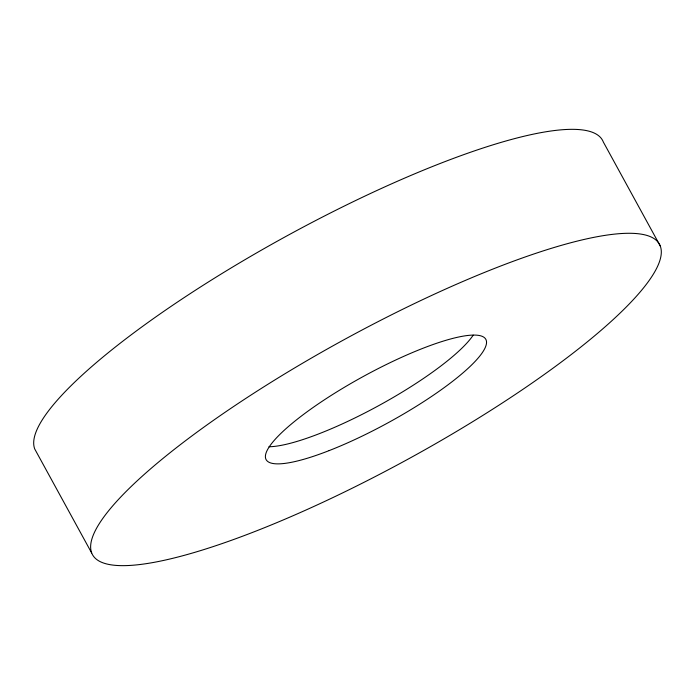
<?xml version="1.0" encoding="UTF-8"?>
<svg xmlns="http://www.w3.org/2000/svg" width="695" height="695" viewBox="0 0 695 695"><rect width="100%" height="100%" fill="white"/><g stroke="black" fill="none" stroke-linecap="round" stroke-linejoin="round"><path stroke-width="1.04" d="M660.25 245.987A323.201 67.754 -28.7 0 0 212.496 421.022A323.201 67.754 -28.7 0 0 255.117 531.414A323.201 67.754 -28.7 0 0 660.25 245.987L603.338 142.032A323.201 67.754 -28.7 0 0 294.437 231.791A323.201 67.754 -28.7 0 0 34.75 449.013L91.662 552.968M473.191 335.172A125.239 26.254 -28.7 0 1 378.74 405.628A125.239 26.254 -28.7 0 1 268.974 446.755M329.135 450.603A125.239 26.254 -28.7 0 0 486.118 339.994A125.239 26.254 -28.7 0 0 312.62 407.826A125.239 26.254 -28.7 0 0 329.135 450.603"/></g></svg>
